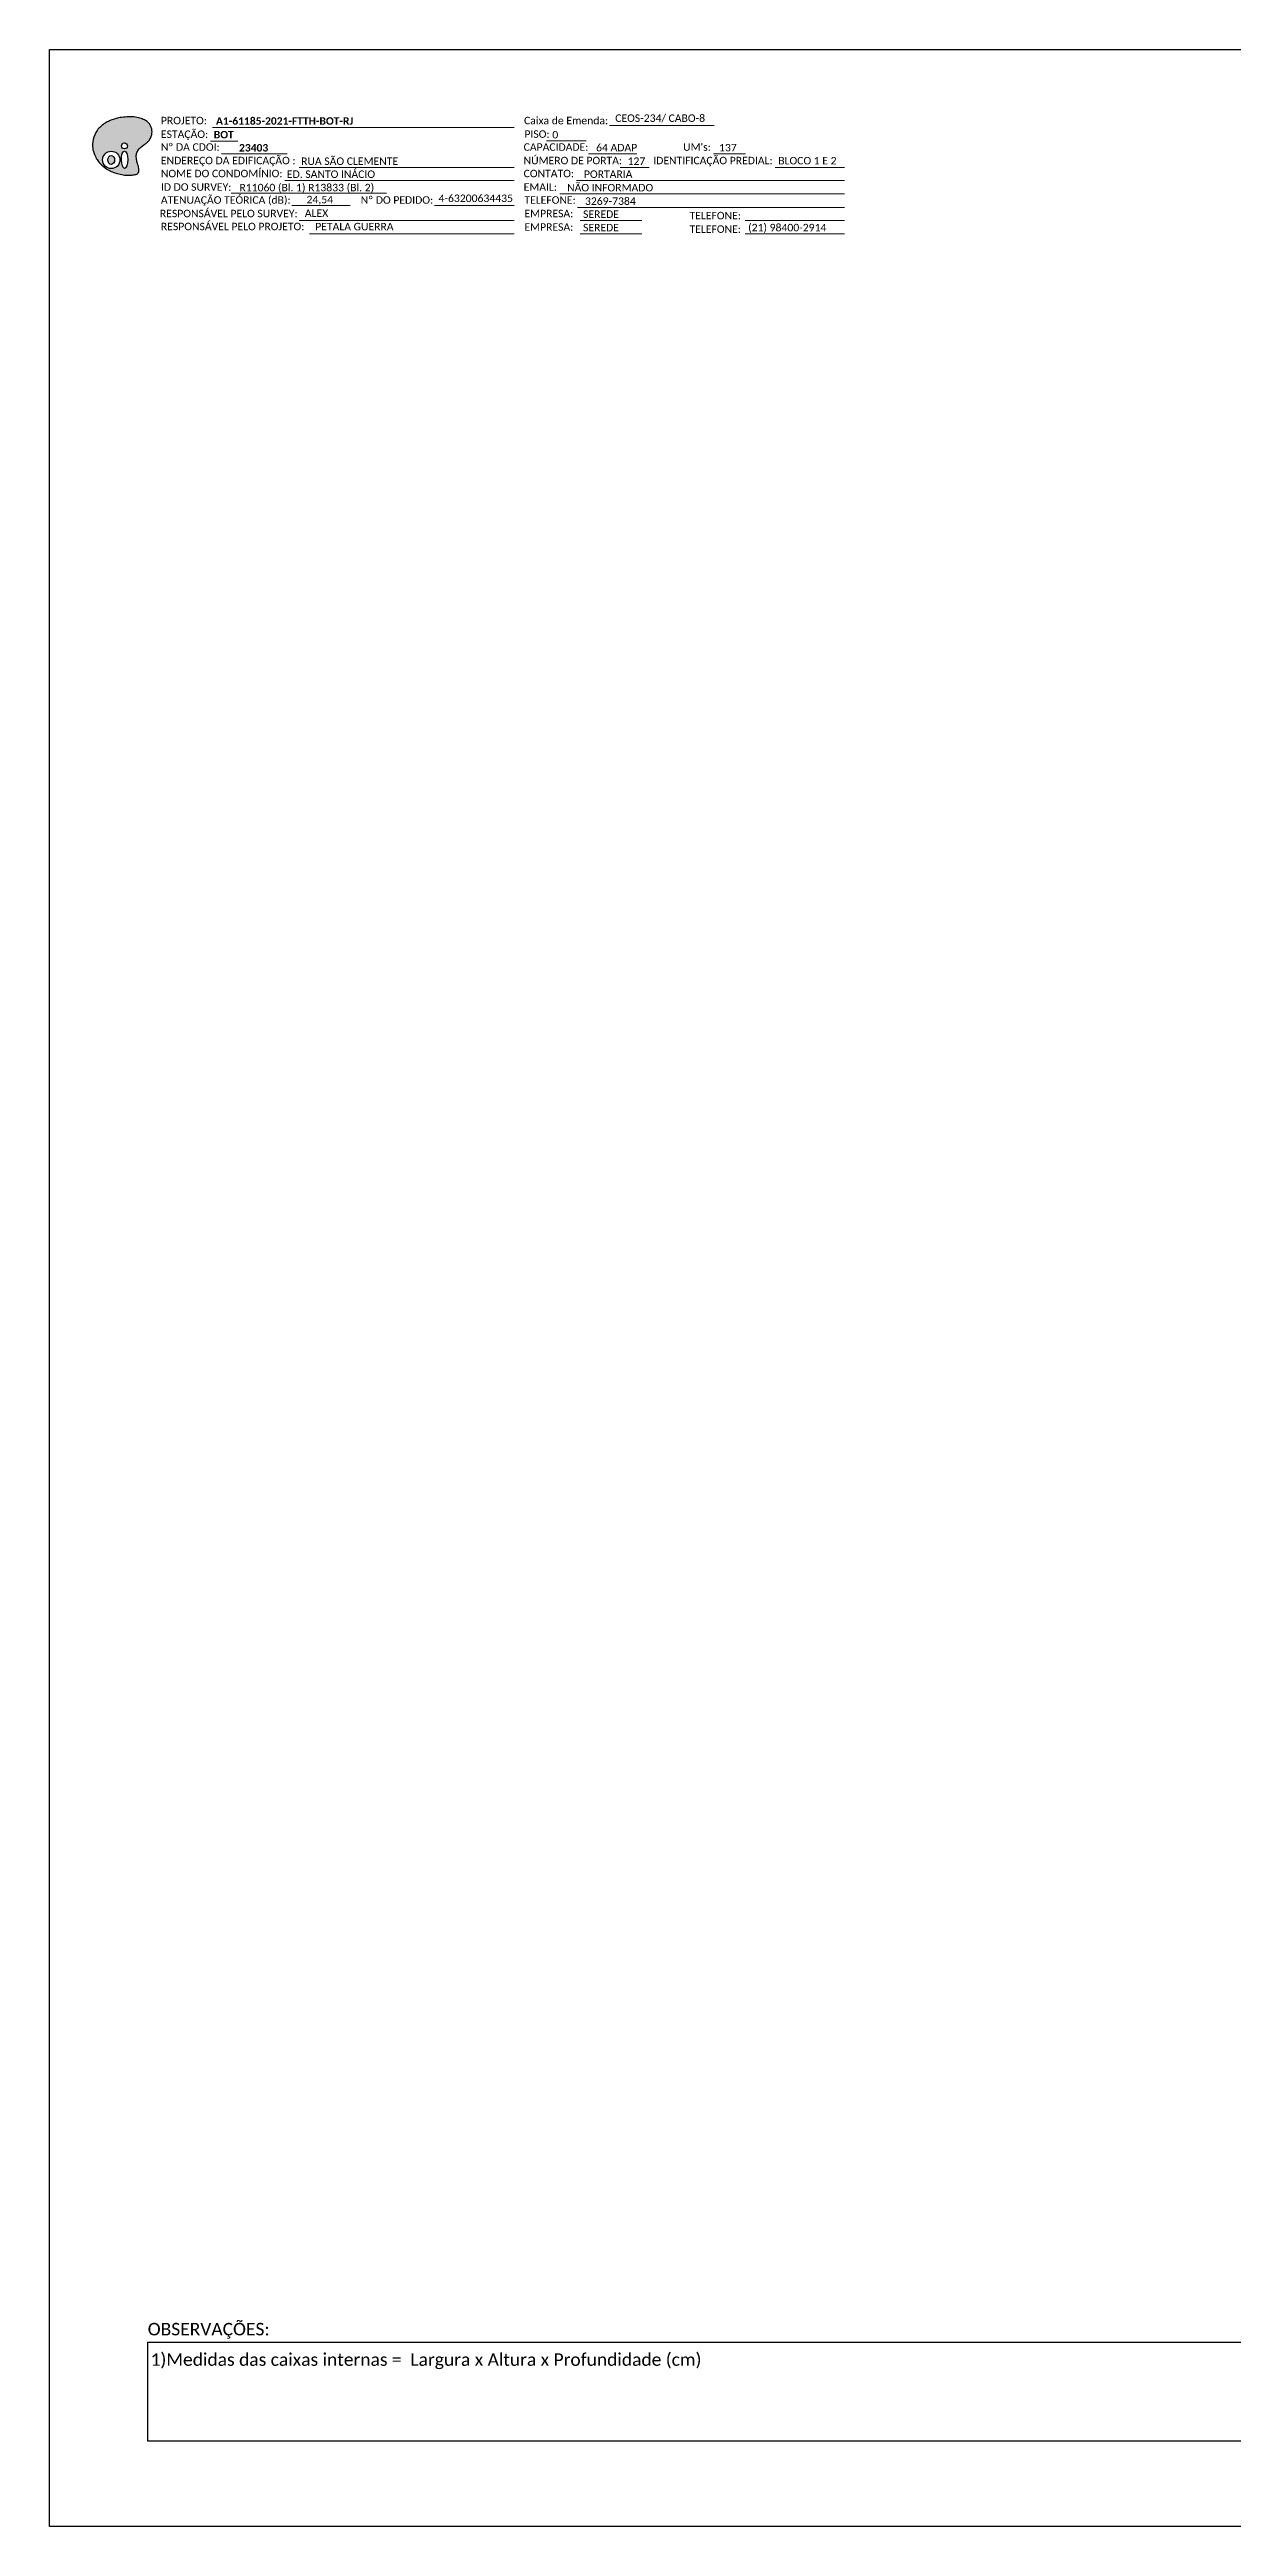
# Model space of a CAD drawing. Extents: x -4 to 1788, y 1 to 595.
# Drawn here: x 947 to 1231, y 1 to 595 of the extents above; entities that cross this region are included whole.
import ezdxf
from ezdxf.enums import TextEntityAlignment as Align

# ---------------------------------------------------------------- set-up
doc = ezdxf.new("R2010")
doc.units = 0
doc.styles.add('MtXpl_Calibri', font='calibri.ttf')
doc.styles.add('WMF-Calibri0', font='calibri.ttf')
doc.styles.add('WMF-Calibri1', font='calibrib.ttf')

# ---------------------------------------------------------------- blocks, each defined once
blk = doc.blocks.new('OI')
h = blk.add_hatch(color=40)
edge = h.paths.add_edge_path()
edge.add_spline(control_points=[(4.35, -0.67), (3.92, -0.99), (3.26, -1.5), (2.81, -2.59), (2.9, -3.5), (3.06, -4.27), (3.31, -4.85), (3.37, -5.39), (3.4, -5.88), (3.2, -6.4), (2.54, -6.61), (1.65, -6.63), (0.55, -6.67), (-0.56, -6.42), (-1.61, -6.14), (-2.77, -5.61), (-3.92, -4.77), (-4.89, -3.7), (-5.34, -2.65), (-5.6, -1.94), (-5.85, -0.96), (-5.71, 0.47), (-5.1, 2.02), (-4.14, 3.02), (-3.3, 3.61), (-2.37, 4.16), (-1.36, 4.44), (-0.56, 4.7), (0.79, 4.85), (2.24, 4.97), (3.79, 4.57), (4.67, 4.21), (5.44, 3.65), (5.76, 2.99), (6.03, 2.21), (6.01, 1.46), (5.72, 0.64), (5.31, 0.08), (4.88, -0.38), (4.51, -0.55), (4.35, -0.67)], knot_values=[0, 0, 0, 0, 1.60434, 2.417191, 3.427595, 4.282808, 4.776746, 5.304182, 5.888771, 6.258406, 6.858137, 7.79129, 8.986195, 10.124242, 11.187857, 12.242908, 13.953784, 15.414161, 16.515391, 17.349188, 17.675853, 19.552021, 21.515531, 22.568638, 23.63245, 24.621084, 25.782718, 26.745347, 27.142653, 29.870543, 31.004649, 31.921532, 32.709589, 33.801391, 34.042471, 35.192333, 35.971461, 36.628871, 37.254359, 37.836911, 37.836911, 37.836911, 37.836911], degree=3, periodic=0)
h.paths.add_polyline_path([(1.13, -0.87, -1), (-0.04, -0.87, -1)], flags=16)
edge = h.paths.add_edge_path(flags=16)
edge.add_ellipse((0.56, -3.59), major_axis=(-0.02, 1.71), ratio=0.361305, start_angle=0, end_angle=360)
h.paths.add_polyline_path([(-0.36, -3.62, -1), (-3.8, -3.62, -1)], flags=16)
edge = h.paths.add_edge_path(flags=0)
edge.add_ellipse((-2.08, -3.62), major_axis=(0, 0.885), ratio=0.758294, start_angle=0, end_angle=360)
at = {"color": 40}
for centre, radius in [((-2.08, -3.62), 1.72), ((0.54, -0.87), 0.587)]:
    blk.add_circle(centre, radius, dxfattribs=at)
blk.add_ellipse((-2.08, -3.62), major_axis=(0, 0.885), ratio=0.758294, start_param=-3.141592653589792, end_param=3.141592653589792, dxfattribs=at)
blk.add_ellipse((0.56, -3.59), major_axis=(-0.02, 1.71), ratio=0.361305, dxfattribs=at)
at = {"color": 40, "start_tangent": (-0.800898, -0.598801), "end_tangent": (-0.800898, -0.598801)}
blk.add_spline([(4.35, -0.67), (3.2, -1.78), (2.9, -2.54), (2.92, -3.55), (3.12, -4.38), (3.28, -4.85), (3.37, -5.37), (3.35, -5.95), (3.2, -6.29), (2.66, -6.55), (1.73, -6.63), (0.54, -6.62), (-0.58, -6.41), (-1.6, -6.11), (-2.56, -5.67), (-3.95, -4.67), (-4.89, -3.56), (-5.37, -2.56), (-5.64, -1.78), (-5.72, -1.46), (-5.63, 0.42), (-4.84, 2.22), (-4.13, 2.99), (-3.27, 3.62), (-2.4, 4.09), (-1.3, 4.47), (-0.37, 4.72), (0.02, 4.77), (2.75, 4.8), (3.85, 4.53), (4.69, 4.16), (5.31, 3.68), (5.85, 2.73), (5.93, 2.5), (5.94, 1.35), (5.67, 0.62), (5.29, 0.08), (4.84, -0.36), (4.35, -0.67)], degree=3, dxfattribs=at)

msp = doc.modelspace()

# ---------------------------------------------------------------- linework, layer by layer
at = {"color": 7}
msp.add_lwpolyline([(947.45, 595.26), (1788.45, 595.26), (1788.45, 1.26), (947.45, 1.26)], close=True, dxfattribs=at)
at = {"color": 7, "lineweight": 0}
for points in [[(986.56, 576.58), (1058.87, 576.58)], [(1081.71, 577.07), (1106.84, 577.07)], [(986.05, 573.3), (992.6, 573.3)], [(1066.67, 573.34), (1076.15, 573.34)], [(988.71, 570.23), (1004.46, 570.23)], [(1007.28, 566.99), (1058.87, 566.99)], [(1076.72, 570.23), (1088.33, 570.23)], [(1084.3, 566.99), (1091.25, 566.99)], [(1106.66, 570.23), (1114.32, 570.23)], [(1121.47, 566.99), (1138.1, 566.99)], [(991.03, 560.82), (1028.26, 560.82)], [(1003.87, 563.88), (1058.87, 563.88)], [(1069.79, 560.64), (1138.13, 560.64)], [(1073.83, 563.88), (1138.13, 563.88)], [(1005.56, 557.85), (1019.51, 557.85)], [(1007.28, 554.29), (1058.87, 554.29)], [(1039.79, 557.85), (1058.9, 557.85)], [(1074.08, 557.41), (1138.13, 557.41)], [(1074.69, 554.29), (1089.49, 554.29)], [(1114.29, 554.29), (1138.13, 554.29)], [(1009.77, 551.06), (1058.87, 551.06)], [(1074.69, 551.06), (1089.49, 551.06)], [(1114.29, 551.06), (1138.13, 551.06)]]:
    msp.add_lwpolyline(points, dxfattribs=at)
at = {"color": 0}
msp.add_lwpolyline([(971.02, 45.46), (1249.27, 45.46), (1249.27, 21.75), (971.02, 21.75)], close=True, dxfattribs=at)

# ---------------------------------------------------------------- block references
at = {"color": 7, "xscale": 1.213923925163967, "yscale": 1.213923925163967, "zscale": 1.213923925163967, "rotation": 0.1532896023949059}
msp.add_blockref('OI', (964.76, 573.2), dxfattribs=at)

# ---------------------------------------------------------------- texts
at = {"color": 7, "lineweight": 0, "style": 'WMF-Calibri0'}
for s, height, p in [('PROJETO:', 1.793, (974.16, 577.33)), ('ESTAÇÃO:', 1.793, (974.16, 574.05)), ('Caixa de Emenda:', 1.7927, (1061.25, 577.33)), ('Nº DA CDOI:', 1.7927, (974.16, 570.98)), ('CAPACIDADE:', 1.7927, (1061.15, 570.98)), ("UM's:", 1.793, (1099.39, 570.98)), ('ENDEREÇO DA EDIFICAÇÃO :', 1.7927, (974.16, 567.74)), ('NOME DO CONDOMÍNIO:', 1.7927, (974.16, 564.63)), ('CONTATO:', 1.793, (1061.15, 564.63)), ('NÚMERO DE PORTA:', 1.7927, (1061.15, 567.74)), ('IDENTIFICAÇÃO PREDIAL:', 1.7927, (1092.23, 567.74)), ('ATENUAÇÃO TEÓRICA (dB):', 1.7927, (974.16, 558.28)), ('ID DO SURVEY:', 1.7927, (974.16, 561.39)), ('Nº DO PEDIDO:', 1.7927, (1022.08, 558.28)), ('EMAIL:', 1.793, (1061.15, 561.39)), ('TELEFONE:', 1.793, (1061.33, 558.28)), ('RESPONSÁVEL PELO SURVEY:', 1.7927, (973.92, 555.04)), ('RESPONSÁVEL PELO PROJETO:', 1.7927, (974.16, 551.93)), ('EMPRESA:', 1.793, (1061.33, 555.04)), ('EMPRESA:', 1.793, (1061.33, 551.8)), ('TELEFONE:', 1.793, (1100.93, 554.54)), ('TELEFONE:', 1.793, (1100.93, 551.3))]:
    msp.add_text(s, height=height, dxfattribs=at).set_placement(p)
at = {"color": 7}
for s, height, style, p in [('A1-61185-2021-FTTH-BOT-RJ', 1.7927, 'WMF-Calibri1', (987.36, 577.23)), ('CEOS-234/ CABO-8', 1.7927, 'WMF-Calibri0', (1083.11, 577.91)), ('BOT', 1.793, 'WMF-Calibri1', (986.84, 573.95)), ('PISO:', 1.793, 'WMF-Calibri0', (1061.33, 574.09)), ('0', 1.79, 'WMF-Calibri0', (1068.02, 573.94)), (' 64 ADAP', 1.793, 'WMF-Calibri0', (1077.89, 570.85)), ('137', 1.793, 'WMF-Calibri0', (1108.01, 570.83)), ('ED. SANTO INÁCIO', 1.7927, 'WMF-Calibri0', (1004.38, 564.47)), ('RUA SÃO CLEMENTE', 1.7927, 'WMF-Calibri0', (1007.79, 567.58)), ('PORTARIA', 1.793, 'WMF-Calibri0', (1075.61, 564.48)), ('127', 1.793, 'WMF-Calibri0', (1086.08, 567.59)), ('BLOCO 1 E 2', 1.7927, 'WMF-Calibri0', (1122.21, 567.71)), ('R11060 (Bl. 1) R13833 (Bl. 2)  ', 1.7927, 'WMF-Calibri0', (993, 561.26)), ('24,54', 1.793, 'WMF-Calibri0', (1009.09, 558.38)), ('4-63200634435', 1.7927, 'WMF-Calibri0', (1040.74, 558.69)), ('NÃO INFORMADO', 1.7927, 'WMF-Calibri0', (1071.57, 561.24)), ('3269-7384', 1.793, 'WMF-Calibri0', (1075.86, 558.01)), ('ALEX', 1.793, 'WMF-Calibri0', (1008.68, 555.13)), ('PETALA GUERRA', 1.7927, 'WMF-Calibri0', (1011.17, 551.9)), ('SEREDE', 1.793, 'WMF-Calibri0', (1075.39, 554.89)), ('SEREDE', 1.793, 'WMF-Calibri0', (1075.39, 551.66)), ('(21) 98400-2914', 1.7927, 'WMF-Calibri0', (1114.99, 551.66))]:
    msp.add_text(s, height=height, dxfattribs=dict(at, style=style)).set_placement(p)
at = {"color": 7, "style": 'WMF-Calibri1'}
msp.add_text('23403', height=1.793, dxfattribs=at).set_placement((996.4, 570.8), align=Align.CENTER)
for s, style, p in [('OBSERVAÇÕES:', 'WMF-Calibri0', (971, 47.08)), ('1)Medidas das caixas internas =  Largura x Altura x Profundidade (cm)', 'MtXpl_Calibri', (971.68, 39.78))]:
    msp.add_text(s, height=3, dxfattribs=dict(style=style)).set_placement(p)

doc.saveas('drawing.dxf')
